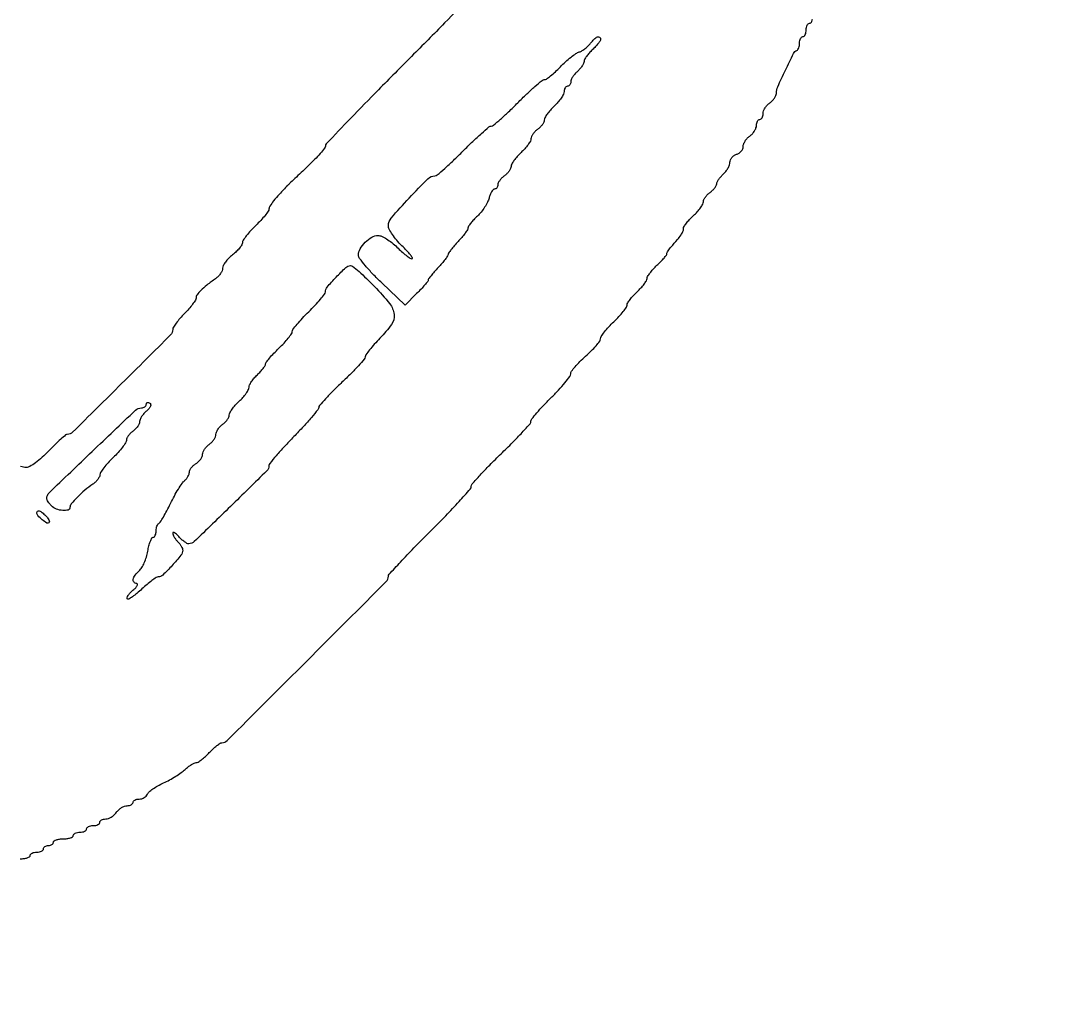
# Model space of a CAD drawing. Extents: x 70 to 555, y 314 to 2123.
# Drawn here: x 242.1 to 555, y 314 to 612.8 of the extents above; entities that cross this region are included whole.
import ezdxf

# ---------------------------------------------------------------- set-up
doc = ezdxf.new("R2010")
doc.units = 0

msp = doc.modelspace()

# ---------------------------------------------------------------- linework, layer by layer
for points in [[(70.501361, 1948.502049, 0.000004), (70.250342, 1765.875, 0.000254)], [(70.250342, 669.125, 0.000004), (70.501361, 486.497951, 0.413809)], [(378.3625, 620.853695, -0.004667), (369.966771, 612.099728, -0.002934), (360, 602.019044, 0.001943), (350.032253, 591.977259, 0.003141), (341.6375, 583.346355, 0.000561), (334.29485, 575.684454, 0.193098), (334, 574.949452, -0.170382), (333.776203, 574.311767, -0.010312), (332.457812, 572.732693, -0.014464), (330.761311, 570.89408, -0.010126), (328.75, 568.918651, 0.000557), (326.676399, 566.958584, 0.000732), (324.789162, 565.165442, 0.00053), (323.21081, 563.658187, 0.007059), (322.638636, 563.094939, 0.007938), (320.12842, 560.471075, 0.019533), (318.393633, 558.445946, 0.022855), (317.274293, 556.889817, 0.14548), (317, 555.967054, -0.155242), (316.798082, 555.332395, -0.015481), (315.825, 554.044392, -0.018307), (314.532021, 552.553963, -0.01355), (313, 551, 0.015867), (311.467567, 549.431149, 0.020624), (310.172334, 547.895523, 0.01877), (309.21273, 546.556769, 0.145396), (308.990926, 545.828401, -0.138792), (308.798248, 545.164975, -0.031015), (308.105932, 544.196215, -0.029911), (307.136521, 543.139422, -0.025039), (305.990926, 542.137438, 0.03137), (304.846279, 541.110437, 0.034574), (303.878584, 539.979292, 0.03696), (303.200537, 538.908934, 0.123316), (303, 538.108197, -0.099857), (302.849775, 537.363496, -0.047601), (302.385102, 536.49907, -0.044572), (301.707553, 535.656823, -0.047983), (300.906729, 534.970759, 0.01251), (298.27813, 533.023862, 0.02998), (296.459279, 531.420684, 0.039668), (295.325813, 530.099584, 0.158766), (295, 529.099371, -0.143782), (294.810653, 528.454535, -0.01809), (293.971875, 527.247732, -0.020056), (292.840313, 525.858891, -0.015406), (291.5, 524.433333, 0.016942), (290.159815, 522.999114, 0.021524), (289.028125, 521.584083, 0.020148), (288.197292, 520.346601, 0.138621), (288, 519.648652, -0.19895), (287.325601, 518.020841, -0.000746), (272.580195, 503.323618, -0.000751), (257.794434, 488.674144, -0.197319), (256.152688, 488, 0.178746), (255.682164, 487.82624, 0.006343), (254.206258, 486.53125, 0.011025), (252.489406, 484.915938, 0.007418), (250.597918, 483, -0.018975), (248.618554, 481.08562, -0.023597), (246.633692, 479.46875, -0.022875), (244.880072, 478.292942, -0.137077), (243.83162, 478, -0.104082), (242.118455, 478.360524, -0.08195)], [(242, 360, 0.031626), (243.149251, 360.072766, 0.048861), (244.11875, 360.29375, 0.06271), (244.790443, 360.615738, 0.254951), (245, 361, -0.191087), (245.151477, 361.381882, -0.088204), (245.5875, 361.70625, -0.068025), (246.234582, 361.926307, -0.048028), (247, 362, 0.048028), (247.765418, 362.073693, 0.068025), (248.4125, 362.29375, 0.088204), (248.848523, 362.618118, 0.191087), (249, 363, -0.148195), (249.115568, 363.381354, -0.098894), (249.440625, 363.70625, -0.082425), (249.926543, 363.925306, -0.064853), (250.5, 364, 0.064853), (251.073457, 364.074694, 0.082425), (251.559375, 364.29375, 0.098894), (251.884432, 364.618646, 0.148195), (252, 365, -0.254951), (252.209557, 365.384262, -0.06271), (252.88125, 365.70625, -0.048861), (253.850749, 365.927234, -0.031626), (255, 366, 0.031626), (256.149251, 366.072766, 0.048861), (257.11875, 366.29375, 0.06271), (257.790443, 366.615738, 0.254951), (258, 367, -0.191087), (258.151477, 367.381882, -0.088204), (258.5875, 367.70625, -0.068025), (259.234582, 367.926307, -0.048028), (260, 368, 0.048028), (260.765418, 368.073693, 0.068025), (261.4125, 368.29375, 0.088204), (261.848523, 368.618118, 0.191087), (262, 369, -0.191087), (262.151477, 369.381882, -0.088204), (262.5875, 369.70625, -0.068025), (263.234582, 369.926307, -0.048028), (264, 370, 0.048028), (264.765418, 370.073693, 0.068025), (265.4125, 370.29375, 0.088204), (265.848523, 370.618118, 0.191087), (266, 371, -0.173062), (266.136147, 371.381567, -0.093597), (266.522652, 371.70625, -0.073949), (267.098578, 371.925933, -0.054248), (267.779241, 372, 0.091287), (268.565449, 372.144747, 0.047927), (269.459276, 372.5875, 0.045499), (270.316802, 373.234851, 0.052224), (271, 374, -0.052224), (271.683198, 374.765149, -0.045499), (272.540724, 375.4125, -0.047927), (273.434551, 375.855253, -0.091287), (274.220759, 376, 0.054248), (274.901422, 376.074067, 0.073949), (275.477348, 376.29375, 0.093597), (275.863853, 376.618433, 0.173062), (276, 377, -0.182536), (276.144157, 377.381715, -0.0909), (276.556072, 377.70625, -0.070807), (277.168668, 377.926137, -0.050854), (277.893011, 378, 0.070525), (278.658346, 378.108491, 0.06344), (279.393667, 378.426638, 0.066818), (279.989227, 378.897013, 0.100956), (280.343355, 379.452386, -0.123254), (280.823116, 380.13637, -0.02497), (281.999995, 381.057158, -0.024944), (283.513434, 382.01469, -0.021097), (285.200344, 382.87592, 0.017516), (287.008371, 383.782723, 0.014126), (288.885631, 384.878006, 0.014361), (290.562558, 385.989013, 0.035218), (291.708187, 386.923534, -0.02351), (292.637296, 387.718347, -0.026406), (293.602771, 388.390038, -0.027033), (294.475241, 388.867793, -0.112201), (295.056977, 389, 0.140843), (295.663515, 389.174311, 0.022682), (296.685739, 389.88125, 0.023531), (297.843437, 390.851337, 0.018735), (299, 392, -0.0166), (300.146878, 393.148808, -0.02153), (301.275365, 394.11875, -0.019866), (302.262339, 394.834153, -0.147935), (302.810611, 395, 0.19865), (304.369454, 395.644772, 0.000256), (328.374638, 419.626052, 0.000256), (352.355229, 443.631893, 0.198643), (353, 445.190797, -0.188158), (353.234985, 445.793125, -0.001615), (356.671875, 449.503412, -0.005358), (360.708498, 453.741051, -0.003394), (365.5, 458.598039, 0.004496), (370.290862, 463.475851, 0.006975), (374.327545, 467.778952, 0.002699), (377.700442, 471.516827, 0.184647), (377.998024, 472.29902, -0.182362), (378.280461, 473.0514, -0.005064), (380.640959, 475.689069, -0.009775), (383.548444, 478.750101, -0.006482), (386.998024, 482.153131, 0.00621), (390.447823, 485.55268, 0.009402), (393.35567, 488.602878, 0.004711), (395.725536, 491.233582, 0.182967), (396, 491.958511, -0.169189), (396.241666, 492.652257, -0.008825), (397.7625, 494.502251, -0.013145), (399.701229, 496.659947, -0.009108), (402, 499, 0.01099), (404.298428, 501.357389, 0.015397), (406.2375, 503.568402, 0.011654), (407.728618, 505.466587, 0.162036), (408, 506.28201, -0.156724), (408.243123, 507.0386, -0.019655), (409.313865, 508.414983, -0.021573), (410.759857, 509.987244, -0.016344), (412.472733, 511.58739, 0.015312), (414.187664, 513.182842, 0.020348), (415.63961, 514.740889, 0.018099), (416.724634, 516.101241, 0.155373), (416.972733, 516.828401, -0.142815), (417.201354, 517.556531, -0.018424), (418.16699, 518.895523, -0.020291), (419.466245, 520.43115, -0.015651), (421, 522, 0.014184), (422.531954, 523.557838, 0.018977), (423.825, 525.060059, 0.016407), (424.793412, 526.360886, 0.15296), (425, 527.02039, -0.138962), (425.176379, 527.642764, -0.023416), (425.88125, 528.674991, -0.024055), (426.851375, 529.840756, -0.019322), (428, 531, 0.019649), (429.148605, 532.16074, 0.024342), (430.11875, 533.330998, 0.023816), (430.822515, 534.368844, 0.137928), (431, 535, -0.137928), (431.177485, 535.631156, -0.023816), (431.88125, 536.669002, -0.024342), (432.851395, 537.83926, -0.019649), (434, 539, 0.011096), (435.149243, 540.122328, 0.015639), (436.11875, 541.176086, 0.011779), (436.865152, 542.082385, 0.1679), (437, 542.472638, -0.111497), (437.078311, 542.819454, -0.025098), (437.367187, 543.355429, -0.02482), (437.771514, 543.953909, -0.021817), (438.25, 544.536725, 0.006416), (440.184681, 546.75058, 0.027164), (441.251429, 548.150742, 0.046842), (441.818002, 549.180184, 0.102737), (442, 550.056584, -0.140823), (442.174334, 550.663293, -0.02269), (442.88125, 551.685623, -0.023536), (443.851337, 552.843408, -0.018741), (445, 554, 0.022526), (446.148438, 555.174, 0.026729), (447.11875, 556.384005, 0.027097), (447.813981, 557.472788, 0.129236), (448, 558.180451, -0.11021), (448.14072, 558.811118, -0.044503), (448.5875, 559.577131, -0.041233), (449.234779, 560.346572, -0.041141), (450, 561, 0.033869), (450.765368, 561.634566, 0.037202), (451.4125, 562.348322, 0.040203), (451.864062, 563.034929, 0.126007), (452, 563.565772, -0.117443), (452.131714, 564.118795, -0.032673), (452.5875, 564.891456, -0.031068), (453.234537, 565.724478, -0.028188), (454, 566.5, 0.043355), (454.765302, 567.323844, 0.038357), (455.4125, 568.300472, 0.040345), (455.857769, 569.276717, 0.087037), (456, 570.0876, -0.101972), (456.149823, 570.81459, -0.071553), (456.5875, 571.529513, -0.068149), (457.235558, 572.12423, -0.074911), (458, 572.5, 0.072249), (458.76448, 572.870775, 0.06739), (459.4125, 573.451167, 0.071509), (459.850305, 574.144774, 0.105456), (460, 574.846628, -0.094047), (460.144266, 575.606831, -0.047569), (460.5875, 576.479071, -0.044936), (461.234852, 577.321789, -0.0504), (462, 578, 0.052224), (462.765149, 578.683198, 0.045499), (463.4125, 579.540724, 0.047927), (463.855253, 580.434551, 0.091287), (464, 581.220759, -0.054248), (464.074067, 581.901422, -0.073949), (464.29375, 582.477348, -0.093597), (464.618433, 582.863853, -0.173062), (465, 583, 0.173062), (465.381567, 583.136147, 0.093597), (465.70625, 583.522652, 0.073949), (465.925933, 584.098578, 0.054248), (466, 584.779241, -0.091287), (466.144747, 585.565449, -0.047927), (466.5875, 586.459276, -0.045499), (467.234851, 587.316802, -0.052224), (468, 588, 0.042594), (468.765201, 588.65726, 0.041914), (469.4125, 589.438008, 0.045142), (469.858573, 590.220321, 0.107409), (470, 590.871088, -0.103892), (470.421572, 592.878077, -0.008224), (472.704929, 597.849854, -0.005957), (475.189744, 602.879144, -0.176613), (476.213236, 603.833333, 0.157494), (476.515628, 604.09492, 0.052253), (476.768888, 604.631771, 0.04593), (476.941974, 605.325269, 0.038216), (477, 606.083333, -0.050201), (477.073823, 606.816758, -0.070178), (477.29375, 607.436979, -0.090315), (477.61825, 607.854207, -0.184457), (478, 608, 0.191087), (478.381882, 608.151477, 0.088204), (478.70625, 608.5875, 0.068025), (478.926307, 609.234582, 0.048028), (479, 610, -0.048028), (479.073693, 610.765418, -0.068025), (479.29375, 611.4125, -0.088204), (479.618118, 611.848523, -0.191087), (480, 612, 0.191087), (480.381882, 612.151477, 0.088204), (480.70625, 612.5875, 0.068025), (480.926307, 613.234582, 0.048028)]]:
    msp.add_lwpolyline(points, format="xyb")
for points in [[(417, 607.174314, -0.148512), (416.863024, 606.723325, -0.019347), (416.265625, 605.901264, -0.021145), (415.457358, 604.959761, -0.016233), (414.5, 604, 0.022829), (413.542985, 603.014939, 0.026922), (412.734375, 601.997389, 0.027374), (412.155758, 601.080428, 0.127733), (412, 600.480674, -0.114719), (411.867068, 599.908914, -0.033541), (411.4125, 599.122188, -0.031777), (410.765436, 598.278957, -0.029303), (410, 597.5, 0.033439), (409.234645, 596.70814, 0.034148), (408.5875, 595.826608, 0.036283), (408.136671, 594.98636, 0.105367), (408, 594.345012, -0.072708), (407.924865, 593.831048, -0.087472), (407.70625, 593.395097, -0.100499), (407.381344, 593.103659, -0.133491), (407, 593, 0.157245), (406.618598, 592.877012, 0.097302), (406.29375, 592.530355, 0.079313), (406.074449, 592.012593, 0.060662), (406, 591.40121, -0.11967), (405.806008, 590.602287, -0.030479), (405.11875, 589.448853, -0.029295), (404.14827, 588.190277, -0.026005), (403, 587, 0.022526), (401.851562, 585.826, 0.026729), (400.88125, 584.615995, 0.027097), (400.186019, 583.527212, 0.129236), (400, 582.819549, -0.11021), (399.85928, 582.188882, -0.044503), (399.4125, 581.422869, -0.041233), (398.765221, 580.653428, -0.041141), (398, 580, 0.041141), (397.234779, 579.346572, 0.041233), (396.5875, 578.577131, 0.044503), (396.14072, 577.811118, 0.11021), (396, 577.180451, -0.129236), (395.813981, 576.472788, -0.027097), (395.11875, 575.384005, -0.026729), (394.148438, 574.174, -0.022526), (393, 573, 0.022526), (391.851562, 571.826, 0.026729), (390.88125, 570.615995, 0.027097), (390.186019, 569.527212, 0.129236), (390, 568.819549, -0.11021), (389.85928, 568.188882, -0.044503), (389.4125, 567.422869, -0.041233), (388.765221, 566.653428, -0.041141), (388, 566, 0.038332), (387.234732, 565.353917, 0.039803), (386.5875, 564.606151, 0.043072), (386.139145, 563.871239, 0.115942), (386, 563.279241, -0.075101), (385.92617, 562.790476, -0.088817), (385.711847, 562.375777, -0.100695), (385.393142, 562.098553, -0.129515), (385.019052, 562, 0.208513), (384.59487, 561.815064, 0.050865), (384.124413, 561.192188, 0.043572), (383.685901, 560.302977, 0.031563), (383.350973, 559.25, -0.056263), (382.886896, 558.006747, -0.026953), (382.03381, 556.52902, -0.026317), (380.966535, 555.065447, -0.033925), (379.831921, 553.84879, 0.016545), (378.747474, 552.764036, 0.021466), (377.831877, 551.697171, 0.019785), (377.156382, 550.764361, 0.14786), (377, 550.247104, -0.143114), (376.843411, 549.711234, -0.016075), (376.11875, 548.653687, -0.018464), (375.148911, 547.42907, -0.013998), (374, 546.157416, 0.011143), (372.850522, 544.899644, 0.015378), (371.879891, 543.717361, 0.011938), (371.136615, 542.70386, 0.151853), (370.995373, 542.259102, -0.150189), (370.855135, 541.812478, -0.011641), (370.112214, 540.78423, -0.015091), (369.143082, 539.58367, -0.010932), (367.995373, 538.304234, 0.00854), (366.847765, 537.037157, 0.012302), (365.879891, 535.874626, 0.008097), (365.118592, 534.880393, 0.160684), (365, 534.5209, -0.171447), (364.872376, 534.159644, -0.007073), (363.981019, 533.08695, -0.011588), (362.860272, 531.836245, -0.007893), (361.531129, 530.464462), (358.062258, 526.995591), (351.031129, 533.679402, -0.011565), (348.337764, 536.360992, -0.016139), (346.065394, 538.889049, -0.012503), (344.325045, 541.06376, -0.16392), (344, 542.028596, -0.130121), (344.506856, 543.943259, -0.065559), (346.026812, 545.948877, -0.065686), (348.008705, 547.48759, -0.133024), (349.900629, 548, -0.107385), (350.968015, 547.768083, -0.031371), (352.458518, 546.971875, -0.029948), (354.067588, 545.839529, -0.028081), (355.566667, 544.5, 0.013875), (356.98365, 543.15955, 0.018508), (358.34647, 542.028125, 0.015932), (359.524119, 541.180225, 0.149131), (360.114933, 541, 0.576581), (360.259814, 541.250273, 0.034283), (359.656301, 542.15197, 0.02469), (358.575061, 543.415688, 0.012071), (357.081599, 544.921599, -0.024438), (355.519264, 546.576876, -0.027939), (354.19897, 548.307199, -0.02878), (353.260078, 549.879271, -0.120792), (353, 550.940118, -0.180102), (353.865853, 553.265934, -0.009452), (359.26678, 559.280803, -0.008968), (364.907839, 565.115707, -0.198641), (367.045871, 566, 0.17721), (367.722518, 566.247591, 0.005558), (369.985386, 568.203125, 0.010204), (372.616623, 570.625991, 0.006822), (375.53205, 573.5, -0.006808), (378.447313, 576.374013, -0.010184), (381.07804, 578.796875, -0.005538), (383.340561, 580.752793, -0.177264), (384.015934, 581, 0.175512), (384.685819, 581.24262, 0.006212), (386.807006, 583.05625, 0.010834), (389.276336, 585.317701, 0.007298), (392, 588, -0.007607), (394.726962, 590.682228, -0.011237), (397.206524, 592.94375, -0.006647), (399.33519, 594.75011, -0.174329), (400.030127, 595, 0.153463), (400.662434, 595.198753, 0.016203), (401.917313, 596.136004, 0.018829), (403.367146, 597.386121, 0.014044), (404.87245, 598.867246, -0.016694), (406.440483, 600.393826, -0.017643), (408.079042, 601.78334, -0.017546), (409.569617, 602.876931, -0.072765), (410.570787, 603.363773, 0.056108), (411.434814, 603.749033, 0.030906), (412.395242, 604.396723, 0.030411), (413.299501, 605.183308, 0.042414), (413.997497, 605.996527, -0.039334), (415.068659, 607.260157, -0.104173), (416.053635, 607.907485, -0.269977), (416.697963, 607.807759, -0.226209)], [(348.824187, 532.603792, -0.02284), (353.399957, 527.409747, -0.143957), (354.729228, 524.181246, -0.181869), (353.938526, 521.150154, -0.04113), (350.462758, 517, 0.011394), (348.758979, 515.19522, 0.015743), (347.320086, 513.495023, 0.012291), (346.219026, 512.035422, 0.154807), (346.008179, 511.387311, -0.178019), (345.752679, 510.707895, -0.006917), (343.946153, 508.672429, -0.01157), (341.682823, 506.304673, -0.007829), (339, 503.707658, 0.007291), (336.317628, 501.116655, 0.010883), (334.05625, 498.767563, 0.00614), (332.238685, 496.746081, 0.181983), (332, 496.112009, -0.173732), (331.766028, 495.458964, -0.004776), (329.796875, 493.109739, -0.009314), (327.374105, 490.379437, -0.006192), (324.5, 487.336051, 0.005987), (321.625841, 484.295096, 0.009037), (319.203125, 481.572375, 0.004511), (317.22809, 479.227833, 0.1745), (317, 478.594179, -0.20073), (316.33262, 476.998783, -0.001352), (305.420244, 466.296027, -0.001385), (294.46258, 455.665927, -0.194253), (292.813193, 455, -0.127051), (292.276046, 455.138729, -0.031419), (291.502912, 455.632447, -0.030116), (290.661366, 456.328911, -0.026203), (289.867295, 457.15301, 0.023372), (289.148868, 457.907097, 0.060562), (288.548518, 458.355858, 0.16762), (288.175519, 458.427117, 0.372814), (288, 458.224438, 0.097797), (288.102441, 457.705706, 0.034116), (288.440625, 457.019947, 0.032335), (288.925968, 456.296651, 0.032447), (289.5, 455.642857, -0.032911), (290.074028, 454.987843, -0.032562), (290.559375, 454.260922, -0.034362), (290.897289, 453.570051, -0.096852), (291, 453.044779, -0.172197), (290.46656, 451.541785, -0.015441), (287.808474, 448.467856, -0.014733), (284.96291, 445.552716, -0.192332), (283.589322, 444.991326, 0.143166), (282.968939, 444.804599, 0.014838), (281.702753, 443.926337, 0.017488), (280.232808, 442.759175, 0.013132), (278.696647, 441.378012, -0.015389), (277.194885, 440.039987, -0.02502), (275.832232, 439.010533, -0.022321), (274.712981, 438.320718, -0.335027), (274.286324, 438.380343, -0.29485), (274.207102, 438.748511, -0.054289), (274.537192, 439.398379, -0.043028), (275.150037, 440.180811, -0.02648), (275.992686, 440.993657, 0.023189), (276.803502, 441.765562, 0.059891), (277.287781, 442.410637, 0.165258), (277.36773, 442.811672, 0.376408), (277.15301, 443, -0.216983), (276.307434, 443.385081, -0.228524), (276.06748, 444.263083, -0.114907), (276.629075, 445.550398, -0.054096), (277.870742, 446.887895, 0.079509), (278.639721, 447.8052, 0.030904), (279.402618, 449.280688, 0.029637), (280.04635, 451.011095, 0.032392), (280.45864, 452.75519, -0.019624), (280.799575, 454.381767, -0.030166), (281.233061, 455.753087, -0.030287), (281.692111, 456.761892, -0.27762), (282.087898, 457, 0.198866), (282.436378, 457.144309, 0.08556), (282.73207, 457.563021, 0.065541), (282.932915, 458.18303, 0.045626), (283, 458.916667, -0.038216), (283.058026, 459.674731, -0.04593), (283.231112, 460.368229, -0.052253), (283.484372, 460.90508, -0.157494), (283.786764, 461.166667, 0.152675), (284.207729, 461.523955, 0.00791), (285.146176, 463.060777, 0.011947), (286.204261, 464.959075, 0.008343), (287.309732, 467.146617, -0.01152), (288.465631, 469.398303, -0.013166), (289.676055, 471.494628, -0.012362), (290.789044, 473.213248, -0.069778), (291.522968, 474.019062, 0.048596), (292.088124, 474.589262, 0.041617), (292.566122, 475.28697, 0.043619), (292.893778, 476.000871, 0.085987), (293, 476.613971, -0.114395), (293.142402, 477.228242, -0.049226), (293.5875, 477.947784, -0.045227), (294.234859, 478.652873, -0.044885), (295, 479.232073, 0.050131), (295.765071, 479.82392, 0.047501), (296.4125, 480.566185, 0.051085), (296.855726, 481.339847, 0.104925), (297, 482.019788, -0.101869), (297.142709, 482.712973, -0.046279), (297.5875, 483.529936, -0.043218), (298.234831, 484.334632, -0.045643), (299, 485, 0.046192), (299.765165, 485.666838, 0.043436), (300.4125, 486.475876, 0.046457), (300.857086, 487.299139, 0.100918), (301, 488, -0.100918), (301.142914, 488.700861, -0.046457), (301.5875, 489.524124, -0.043436), (302.234835, 490.333162, -0.046192), (303, 491, 0.041141), (303.765221, 491.653428, 0.041233), (304.4125, 492.422869, 0.044503), (304.85928, 493.188882, 0.11021), (305, 493.819549, -0.129236), (305.186019, 494.527212, -0.027097), (305.88125, 495.615995, -0.026729), (306.851562, 496.826, -0.022526), (308, 498, 0.023262), (309.1484, 499.17742, 0.0273), (310.11875, 500.397649, 0.027865), (310.812105, 501.499846, 0.127129), (311, 502.226896, -0.115064), (311.16419, 502.930921, -0.031743), (311.734375, 503.922842, -0.030293), (312.543163, 504.996214, -0.027582), (313.5, 506, 0.017744), (314.45727, 506.965489, 0.022591), (315.265625, 507.924294, 0.021384), (315.857737, 508.766928, 0.143413), (316, 509.252715, -0.164972), (316.17939, 509.781618, -0.011545), (317.175, 511.020165, -0.015376), (318.467686, 512.461954, -0.010928), (320, 514, 0.013782), (321.531996, 515.555377, 0.018553), (322.825, 517.050111, 0.015821), (323.796345, 518.342762, 0.154405), (324, 518.986523, -0.163312), (324.224755, 519.656287, -0.011526), (325.46875, 521.224604, -0.015322), (327.084621, 523.051145, -0.010909), (329, 525, 0.010437), (330.915449, 526.945247, 0.014767), (332.53125, 528.760712, 0.010812), (333.781099, 530.31862, 0.1651), (334, 530.963488, -0.177545), (334.525779, 532.397507, -0.014307), (337.255402, 535.438658, -0.014435), (340.153792, 538.316553, -0.173996), (341.574187, 538.931268, -0.189674), (342.231448, 538.720007, -0.007917), (344.146976, 537.100924, -0.012737), (346.379844, 535.049679, -0.008607)], [(280.04961, 495.043027, 0.035533), (279.265304, 494.258583, 0.035795), (278.602073, 493.372825, 0.038166), (278.141384, 492.51914, 0.105025), (278, 491.853464, -0.108353), (277.858806, 491.209565, -0.044932), (277.4125, 490.432831, -0.041686), (276.765207, 489.655949, -0.042098), (276, 489, 0.040564), (275.23477, 488.348088, 0.040952), (274.5875, 487.58312, 0.044231), (274.14042, 486.823543, 0.111353), (274, 486.20084, -0.145502), (273.779519, 485.459227, -0.019418), (272.825, 484.113066, -0.021127), (271.531741, 482.570986, -0.01632), (270, 481, 0.01632), (268.468259, 479.429014, 0.021127), (267.175, 477.886934, 0.019418), (266.220481, 476.540773, 0.145502), (266, 475.79916, -0.117883), (265.850712, 475.174757, -0.044502), (265.371976, 474.40829, -0.040973), (264.680079, 473.63384, -0.03931), (263.862044, 472.970759, 0.025735), (261.495214, 471.156367, 0.022757), (259.223721, 469.036005, 0.018157), (257.389626, 467.019171, 0.177239), (257, 465.954545, -0.335613), (256.423823, 465.192839, -0.090362), (254.816134, 465.039068, -0.070726), (252.881805, 465.484014, -0.104905), (251.428571, 466.428571, -0.026142), (250.881715, 467.035811, -0.028711), (250.41933, 467.678795, -0.029851), (250.092393, 468.268313, -0.111805), (249.998934, 468.678571, -0.203805), (250.727546, 470.398038, -0.001153), (263.712777, 482.878552, -0.001205), (276.729518, 495.271811, -0.19192), (278.556759, 496, 0.071712), (279.108291, 496.079512, 0.086887), (279.576048, 496.311086, 0.100381), (279.888759, 496.65517, 0.135209), (280, 497.059017, -0.116424), (280.083013, 497.410697, -0.185724), (280.308323, 497.616394, -0.155309), (280.648301, 497.638354, -0.077636), (281.04961, 497.469339, -0.210112), (281.324416, 497.070252, -0.145964), (281.268419, 496.518016, -0.082823), (280.838385, 495.826281, -0.033731)], [(249.690476, 463.452381, -0.03512), (250.241543, 462.817942, -0.053371), (250.615625, 462.191518, -0.069673), (250.774641, 461.663606, -0.23912), (250.666667, 461.333333, -0.349604), (249.999626, 461.257802, -0.035315), (248.617355, 462.266676, -0.036802), (247.34713, 463.509916, -0.182632), (247, 464.428571, -0.257455), (247.238004, 464.860157, -0.231751), (247.749784, 464.915335, -0.083426), (248.599601, 464.434919, -0.026107)]]:
    msp.add_lwpolyline(points, format="xyb", close=True)

doc.saveas('drawing.dxf')
